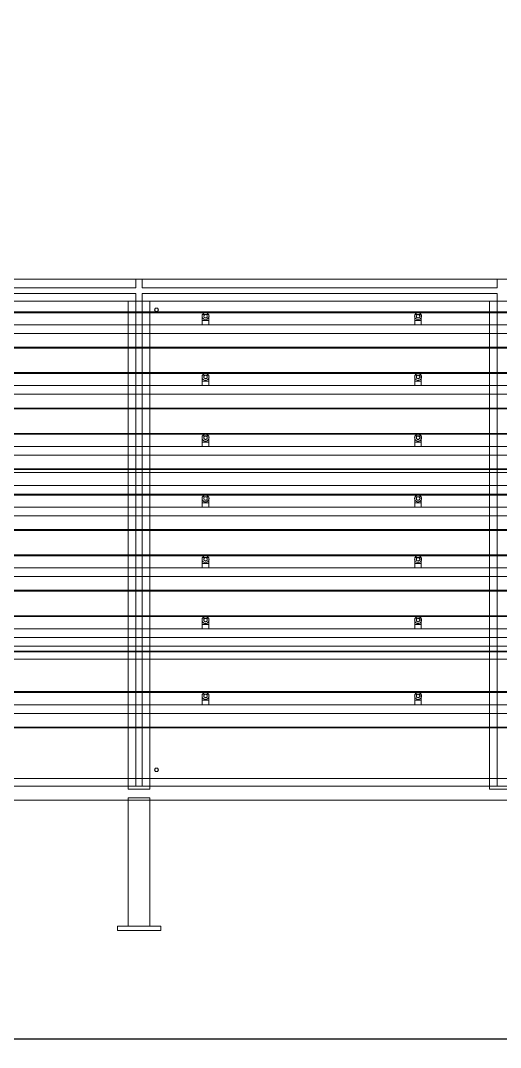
# Model space of a CAD drawing. Header units: millimetres. Extents: x -191664 to 191490, y -197311 to 10263.
# Drawn here: x 13892 to 16105, y -126740 to -122008 of the extents above; entities that cross this region are included whole.
import ezdxf

# ---------------------------------------------------------------- set-up
doc = ezdxf.new("R2010")
doc.units = ezdxf.units.MM
for name, color, linetype, lineweight in [('COTAS_O', 1, 'Continuous', 0), ('DET_secador_lateral', 7, 'Continuous', 0), ('R15_COTAS_TRANSPORTE_P', 1, 'Continuous', 0)]:
    doc.layers.add(name, color=color, linetype=linetype, lineweight=lineweight)
doc.dimstyles.new('PLANTA_20', dxfattribs={"dimtxt": 50, "dimasz": 30, "dimexe": 30, "dimexo": 16, "dimgap": 20, "dimtad": 1, "dimtih": 1, "dimtoh": 1, "dimdec": 1, "dimzin": 0, "dimdsep": 46, "dimcen": 0.09, "dimadec": 0, "dimazin": 0, "dimtfac": 1, "dimtdec": 4, "dimtofl": 0, "dimtmove": 0, "dimatfit": 3, "dimfxl": 1, "dimtolj": 1, "dimtzin": 0, "dimarcsym": 0})

# ---------------------------------------------------------------- blocks, each defined once
blk = doc.blocks.new('*D87')
at = {"layer": 'COTAS_O', "color": 0, "lineweight": -2, "transparency": 16777216}
for p, q in [((1104.7, -126216), (1104.7, -126730)), ((21104.7, -126216), (21104.7, -126730)), ((1134.7, -126700), (21074.7, -126700))]:
    blk.add_line(p, q, dxfattribs=at)
at = {"layer": 'COTAS_O', "color": 0, "transparency": 16777216}
for points in [[(1134.7, -126695), (1134.7, -126705), (1104.7, -126700)], [(21074.7, -126695), (21074.7, -126705), (21104.7, -126700)]]:
    blk.add_solid(points, dxfattribs=at)
at = {"layer": 'Defpoints', "color": 0, "transparency": 16777216}
for p in [(1104.7, -126200), (21104.7, -126200), (21104.7, -126700)]:
    blk.add_point(p, dxfattribs=at)
blk = doc.blocks.new('*D133')
at = {"layer": 'Defpoints', "color": 0, "transparency": 16777216}
for p in [(439.7, -194148), (217.9, -194406.1), (-500, -194490), (-500, -194490), (500, -194490)]:
    blk.add_point(p, dxfattribs=at)
at = {"layer": 'R15_COTAS_TRANSPORTE_P', "color": 0, "lineweight": -2, "transparency": 16777216}
blk.add_arc((-500, -194490), 722.8, 2.3783, 17.6217, dxfattribs=at)
at = {"layer": 'R15_COTAS_TRANSPORTE_P', "color": 0, "transparency": 16777216}
for points in [[(184.1, -194272.8), (193.6, -194269.6), (179.2, -194242.8)], [(227.1, -194459.9), (217.2, -194460.1), (222.8, -194490)]]:
    blk.add_solid(points, dxfattribs=at)

msp = doc.modelspace()

# ---------------------------------------------------------------- linework, layer by layer
at = {"layer": 'DET_secador_lateral', "color": 251, "true_color": 0x536a64}
for p, q in [((1104.71, -123200), (21104.71, -123200)), ((1104.71, -123300), (21104.71, -123300)), ((14388.05, -123300), (14488.05, -123300)), ((14388.05, -123300), (14388.05, -125550)), ((14488.05, -125550), (14488.05, -123300)), ((16054.71, -123300), (16154.71, -123300)), ((16054.71, -123300), (16054.71, -125550)), ((1104.71, -124090), (21104.71, -124090)), ((1104.71, -124150), (21104.71, -124150)), ((1104.71, -124890), (21104.71, -124890)), ((1104.71, -124950), (21104.71, -124950)), ((1104.71, -125500), (21104.71, -125500)), ((14388.05, -125550), (14488.05, -125550)), ((16054.71, -125550), (16154.71, -125550)), ((1104.71, -125600), (21104.71, -125600)), ((14388.05, -125590), (14488.05, -125590)), ((14388.05, -125590), (14388.05, -126180)), ((14488.05, -126180), (14488.05, -125590)), ((14388.05, -126180), (14488.05, -126180))]:
    msp.add_line(p, q, dxfattribs=at)
at = {"layer": 'DET_secador_lateral', "color": 9, "true_color": 0xb8c6c1}
for p, q in [((12786.38, -123200), (14423.05, -123200)), ((14423.05, -123240), (14423.05, -123200)), ((14453.05, -123200), (16089.71, -123200)), ((14453.05, -123200), (14453.05, -123240)), ((16089.71, -123240), (16089.71, -123200)), ((12786.38, -123240), (14423.05, -123240)), ((14453.05, -123240), (16089.71, -123240)), ((1104.71, -125535), (20854.71, -125535)), ((1104.71, -125600), (20854.71, -125600))]:
    msp.add_line(p, q, dxfattribs=at)
at = {"layer": 'DET_secador_lateral', "color": 254, "true_color": 0xd8e0dc}
for p, q in [((12786.38, -123265), (14423.05, -123265)), ((14423.05, -125535), (14423.05, -123265)), ((14453.05, -123265), (16089.71, -123265)), ((14453.05, -123265), (14453.05, -125535)), ((16089.71, -125535), (16089.71, -123265)), ((12786.38, -125535), (14423.05, -125535)), ((14453.05, -125535), (16089.71, -125535))]:
    msp.add_line(p, q, dxfattribs=at)
at = {"layer": 'DET_secador_lateral', "color": 8, "true_color": 0x727f77}
for p, q in [((1554.71, -123350), (20654.71, -123350)), ((1554.71, -123354), (20654.71, -123354)), ((1554.71, -123630), (20654.71, -123630)), ((1554.71, -123634), (20654.71, -123634)), ((1554.71, -123910), (20654.71, -123910)), ((1554.71, -123914), (20654.71, -123914)), ((1554.71, -124190), (20654.71, -124190)), ((1554.71, -124194), (20654.71, -124194)), ((1554.71, -124470), (20654.71, -124470)), ((1554.71, -124474), (20654.71, -124474)), ((1554.71, -124750), (20654.71, -124750)), ((1554.71, -124754), (20654.71, -124754)), ((1554.71, -125100), (20654.71, -125100)), ((1554.71, -125104), (20654.71, -125104))]:
    msp.add_line(p, q, dxfattribs=at)
at = {"layer": 'DET_secador_lateral', "color": 43, "true_color": 0xe7bf45}
for p, q in [((14509.05, -123340), (14513.55, -123332.21)), ((14513.55, -123347.79), (14509.05, -123340)), ((14513.55, -123332.21), (14522.55, -123332.21)), ((14522.55, -123347.79), (14513.55, -123347.79)), ((14522.55, -123332.21), (14527.05, -123340)), ((14527.05, -123340), (14522.55, -123347.79)), ((14509.05, -125460), (14513.55, -125452.21)), ((14513.55, -125467.79), (14509.05, -125460)), ((14513.55, -125452.21), (14522.55, -125452.21)), ((14522.55, -125467.79), (14513.55, -125467.79)), ((14522.55, -125452.21), (14527.05, -125460)), ((14527.05, -125460), (14522.55, -125467.79))]:
    msp.add_line(p, q, dxfattribs=at)
at = {"layer": 'DET_secador_lateral', "color": 253, "true_color": 0xa4b0b5}
for p, q in [((14733.4, -123358.69), (14730.86, -123362)), ((14736.71, -123356.14), (14733.4, -123358.69)), ((14740.57, -123354.55), (14736.71, -123356.14)), ((14744.71, -123354), (14740.57, -123354.55)), ((14748.85, -123354.55), (14744.71, -123354)), ((14752.71, -123356.14), (14748.85, -123354.55)), ((14756.03, -123358.69), (14752.71, -123356.14)), ((14758.57, -123362), (14756.03, -123358.69)), ((15713.4, -123358.69), (15710.86, -123362)), ((15716.71, -123356.14), (15713.4, -123358.69)), ((15720.57, -123354.55), (15716.71, -123356.14)), ((15724.71, -123354), (15720.57, -123354.55)), ((15728.85, -123354.55), (15724.71, -123354)), ((15732.71, -123356.14), (15728.85, -123354.55)), ((15736.03, -123358.69), (15732.71, -123356.14)), ((15738.57, -123362), (15736.03, -123358.69)), ((14729.26, -123365.86), (14728.71, -123370)), ((14728.71, -123370), (14729.26, -123374.14)), ((14730.86, -123362), (14729.26, -123365.86)), ((14729.26, -123374.14), (14730.86, -123378)), ((14730.86, -123378), (14733.4, -123381.31)), ((14733.4, -123381.31), (14736.71, -123383.86)), ((14736.98, -123367.93), (14736.71, -123370)), ((14736.71, -123370), (14736.98, -123372.07)), ((14736.71, -123383.86), (14740.57, -123385.45)), ((14737.78, -123366), (14736.98, -123367.93)), ((14736.98, -123372.07), (14737.78, -123374)), ((14739.06, -123364.34), (14737.78, -123366)), ((14737.78, -123374), (14739.06, -123375.66)), ((14740.71, -123363.07), (14739.06, -123364.34)), ((14739.06, -123375.66), (14740.71, -123376.93)), ((14740.57, -123385.45), (14744.71, -123386)), ((14742.64, -123362.27), (14740.71, -123363.07)), ((14740.71, -123376.93), (14742.64, -123377.73)), ((14744.71, -123362), (14742.64, -123362.27)), ((14742.64, -123377.73), (14744.71, -123378)), ((14746.78, -123362.27), (14744.71, -123362)), ((14744.71, -123378), (14746.78, -123377.73)), ((14744.71, -123386), (14748.85, -123385.45)), ((14748.71, -123363.07), (14746.78, -123362.27)), ((14746.78, -123377.73), (14748.71, -123376.93)), ((14750.37, -123364.34), (14748.71, -123363.07)), ((14748.71, -123376.93), (14750.37, -123375.66)), ((14748.85, -123385.45), (14752.71, -123383.86)), ((14751.64, -123366), (14750.37, -123364.34)), ((14750.37, -123375.66), (14751.64, -123374)), ((14752.44, -123367.93), (14751.64, -123366)), ((14751.64, -123374), (14752.44, -123372.07)), ((14752.71, -123370), (14752.44, -123367.93)), ((14752.44, -123372.07), (14752.71, -123370)), ((14752.71, -123383.86), (14756.03, -123381.31)), ((14756.03, -123381.31), (14758.57, -123378)), ((14760.17, -123365.86), (14758.57, -123362)), ((14758.57, -123378), (14760.17, -123374.14)), ((14760.71, -123370), (14760.17, -123365.86)), ((14760.17, -123374.14), (14760.71, -123370)), ((15709.26, -123365.86), (15708.71, -123370)), ((15708.71, -123370), (15709.26, -123374.14)), ((15710.86, -123362), (15709.26, -123365.86)), ((15709.26, -123374.14), (15710.86, -123378)), ((15710.86, -123378), (15713.4, -123381.31)), ((15713.4, -123381.31), (15716.71, -123383.86)), ((15716.98, -123367.93), (15716.71, -123370)), ((15716.71, -123370), (15716.98, -123372.07)), ((15716.71, -123383.86), (15720.57, -123385.45)), ((15717.78, -123366), (15716.98, -123367.93)), ((15716.98, -123372.07), (15717.78, -123374)), ((15719.06, -123364.34), (15717.78, -123366)), ((15717.78, -123374), (15719.06, -123375.66)), ((15720.71, -123363.07), (15719.06, -123364.34)), ((15719.06, -123375.66), (15720.71, -123376.93)), ((15720.57, -123385.45), (15724.71, -123386)), ((15722.64, -123362.27), (15720.71, -123363.07)), ((15720.71, -123376.93), (15722.64, -123377.73)), ((15724.71, -123362), (15722.64, -123362.27)), ((15722.64, -123377.73), (15724.71, -123378)), ((15726.78, -123362.27), (15724.71, -123362)), ((15724.71, -123378), (15726.78, -123377.73)), ((15724.71, -123386), (15728.85, -123385.45)), ((15728.71, -123363.07), (15726.78, -123362.27)), ((15726.78, -123377.73), (15728.71, -123376.93)), ((15730.37, -123364.34), (15728.71, -123363.07)), ((15728.71, -123376.93), (15730.37, -123375.66)), ((15728.85, -123385.45), (15732.71, -123383.86)), ((15731.64, -123366), (15730.37, -123364.34)), ((15730.37, -123375.66), (15731.64, -123374)), ((15732.44, -123367.93), (15731.64, -123366)), ((15731.64, -123374), (15732.44, -123372.07)), ((15732.71, -123370), (15732.44, -123367.93)), ((15732.44, -123372.07), (15732.71, -123370)), ((15732.71, -123383.86), (15736.03, -123381.31)), ((15736.03, -123381.31), (15738.57, -123378)), ((15740.17, -123365.86), (15738.57, -123362)), ((15738.57, -123378), (15740.17, -123374.14)), ((15740.71, -123370), (15740.17, -123365.86)), ((15740.17, -123374.14), (15740.71, -123370)), ((14730.86, -123642), (14729.26, -123645.86)), ((14733.4, -123638.69), (14730.86, -123642)), ((14736.71, -123636.14), (14733.4, -123638.69)), ((14740.57, -123634.55), (14736.71, -123636.14)), ((14739.06, -123644.34), (14737.78, -123646)), ((14740.71, -123643.07), (14739.06, -123644.34)), ((14744.71, -123634), (14740.57, -123634.55)), ((14742.64, -123642.27), (14740.71, -123643.07)), ((14744.71, -123642), (14742.64, -123642.27)), ((14748.85, -123634.55), (14744.71, -123634)), ((14746.78, -123642.27), (14744.71, -123642)), ((14748.71, -123643.07), (14746.78, -123642.27)), ((14750.37, -123644.34), (14748.71, -123643.07)), ((14752.71, -123636.14), (14748.85, -123634.55)), ((14751.64, -123646), (14750.37, -123644.34)), ((14756.03, -123638.69), (14752.71, -123636.14)), ((14758.57, -123642), (14756.03, -123638.69)), ((14760.17, -123645.86), (14758.57, -123642)), ((15710.86, -123642), (15709.26, -123645.86)), ((15713.4, -123638.69), (15710.86, -123642)), ((15716.71, -123636.14), (15713.4, -123638.69)), ((15720.57, -123634.55), (15716.71, -123636.14)), ((15719.06, -123644.34), (15717.78, -123646)), ((15720.71, -123643.07), (15719.06, -123644.34)), ((15724.71, -123634), (15720.57, -123634.55)), ((15722.64, -123642.27), (15720.71, -123643.07)), ((15724.71, -123642), (15722.64, -123642.27)), ((15728.85, -123634.55), (15724.71, -123634)), ((15726.78, -123642.27), (15724.71, -123642)), ((15728.71, -123643.07), (15726.78, -123642.27)), ((15730.37, -123644.34), (15728.71, -123643.07)), ((15732.71, -123636.14), (15728.85, -123634.55)), ((15731.64, -123646), (15730.37, -123644.34)), ((15736.03, -123638.69), (15732.71, -123636.14)), ((15738.57, -123642), (15736.03, -123638.69)), ((15740.17, -123645.86), (15738.57, -123642)), ((14729.26, -123645.86), (14728.71, -123650)), ((14728.71, -123650), (14729.26, -123654.14)), ((14729.26, -123654.14), (14730.86, -123658)), ((14730.86, -123658), (14733.4, -123661.31)), ((14733.4, -123661.31), (14736.71, -123663.86)), ((14736.98, -123647.93), (14736.71, -123650)), ((14736.71, -123650), (14736.98, -123652.07)), ((14736.71, -123663.86), (14740.57, -123665.45)), ((14737.78, -123646), (14736.98, -123647.93)), ((14736.98, -123652.07), (14737.78, -123654)), ((14737.78, -123654), (14739.06, -123655.66)), ((14739.06, -123655.66), (14740.71, -123656.93)), ((14740.57, -123665.45), (14744.71, -123666)), ((14740.71, -123656.93), (14742.64, -123657.73)), ((14742.64, -123657.73), (14744.71, -123658)), ((14744.71, -123658), (14746.78, -123657.73)), ((14744.71, -123666), (14748.85, -123665.45)), ((14746.78, -123657.73), (14748.71, -123656.93)), ((14748.71, -123656.93), (14750.37, -123655.66)), ((14748.85, -123665.45), (14752.71, -123663.86)), ((14750.37, -123655.66), (14751.64, -123654)), ((14752.44, -123647.93), (14751.64, -123646)), ((14751.64, -123654), (14752.44, -123652.07)), ((14752.71, -123650), (14752.44, -123647.93)), ((14752.44, -123652.07), (14752.71, -123650)), ((14752.71, -123663.86), (14756.03, -123661.31)), ((14756.03, -123661.31), (14758.57, -123658)), ((14758.57, -123658), (14760.17, -123654.14)), ((14760.71, -123650), (14760.17, -123645.86)), ((14760.17, -123654.14), (14760.71, -123650)), ((15709.26, -123645.86), (15708.71, -123650)), ((15708.71, -123650), (15709.26, -123654.14)), ((15709.26, -123654.14), (15710.86, -123658)), ((15710.86, -123658), (15713.4, -123661.31)), ((15713.4, -123661.31), (15716.71, -123663.86)), ((15716.98, -123647.93), (15716.71, -123650)), ((15716.71, -123650), (15716.98, -123652.07)), ((15716.71, -123663.86), (15720.57, -123665.45)), ((15717.78, -123646), (15716.98, -123647.93)), ((15716.98, -123652.07), (15717.78, -123654)), ((15717.78, -123654), (15719.06, -123655.66)), ((15719.06, -123655.66), (15720.71, -123656.93)), ((15720.57, -123665.45), (15724.71, -123666)), ((15720.71, -123656.93), (15722.64, -123657.73)), ((15722.64, -123657.73), (15724.71, -123658)), ((15724.71, -123658), (15726.78, -123657.73)), ((15724.71, -123666), (15728.85, -123665.45)), ((15726.78, -123657.73), (15728.71, -123656.93)), ((15728.71, -123656.93), (15730.37, -123655.66)), ((15728.85, -123665.45), (15732.71, -123663.86)), ((15730.37, -123655.66), (15731.64, -123654)), ((15732.44, -123647.93), (15731.64, -123646)), ((15731.64, -123654), (15732.44, -123652.07)), ((15732.71, -123650), (15732.44, -123647.93)), ((15732.44, -123652.07), (15732.71, -123650)), ((15732.71, -123663.86), (15736.03, -123661.31)), ((15736.03, -123661.31), (15738.57, -123658)), ((15738.57, -123658), (15740.17, -123654.14)), ((15740.71, -123650), (15740.17, -123645.86)), ((15740.17, -123654.14), (15740.71, -123650)), ((14729.26, -123925.86), (14728.71, -123930)), ((14730.86, -123922), (14729.26, -123925.86)), ((14733.4, -123918.69), (14730.86, -123922)), ((14736.71, -123916.14), (14733.4, -123918.69)), ((14740.57, -123914.55), (14736.71, -123916.14)), ((14736.98, -123927.93), (14736.71, -123930)), ((14737.78, -123926), (14736.98, -123927.93)), ((14739.06, -123924.34), (14737.78, -123926)), ((14740.71, -123923.07), (14739.06, -123924.34)), ((14744.71, -123914), (14740.57, -123914.55)), ((14742.64, -123922.27), (14740.71, -123923.07)), ((14744.71, -123922), (14742.64, -123922.27)), ((14748.85, -123914.55), (14744.71, -123914)), ((14746.78, -123922.27), (14744.71, -123922)), ((14748.71, -123923.07), (14746.78, -123922.27)), ((14750.37, -123924.34), (14748.71, -123923.07)), ((14752.71, -123916.14), (14748.85, -123914.55)), ((14751.64, -123926), (14750.37, -123924.34)), ((14752.44, -123927.93), (14751.64, -123926)), ((14752.71, -123930), (14752.44, -123927.93)), ((14756.03, -123918.69), (14752.71, -123916.14)), ((14758.57, -123922), (14756.03, -123918.69)), ((14760.17, -123925.86), (14758.57, -123922)), ((14760.71, -123930), (14760.17, -123925.86)), ((15709.26, -123925.86), (15708.71, -123930)), ((15710.86, -123922), (15709.26, -123925.86)), ((15713.4, -123918.69), (15710.86, -123922)), ((15716.71, -123916.14), (15713.4, -123918.69)), ((15720.57, -123914.55), (15716.71, -123916.14)), ((15716.98, -123927.93), (15716.71, -123930)), ((15717.78, -123926), (15716.98, -123927.93)), ((15719.06, -123924.34), (15717.78, -123926)), ((15720.71, -123923.07), (15719.06, -123924.34)), ((15724.71, -123914), (15720.57, -123914.55)), ((15722.64, -123922.27), (15720.71, -123923.07)), ((15724.71, -123922), (15722.64, -123922.27)), ((15728.85, -123914.55), (15724.71, -123914)), ((15726.78, -123922.27), (15724.71, -123922)), ((15728.71, -123923.07), (15726.78, -123922.27)), ((15730.37, -123924.34), (15728.71, -123923.07)), ((15732.71, -123916.14), (15728.85, -123914.55)), ((15731.64, -123926), (15730.37, -123924.34)), ((15732.44, -123927.93), (15731.64, -123926)), ((15732.71, -123930), (15732.44, -123927.93)), ((15736.03, -123918.69), (15732.71, -123916.14)), ((15738.57, -123922), (15736.03, -123918.69)), ((15740.17, -123925.86), (15738.57, -123922)), ((15740.71, -123930), (15740.17, -123925.86)), ((14728.71, -123930), (14729.26, -123934.14)), ((14729.26, -123934.14), (14730.86, -123938)), ((14730.86, -123938), (14733.4, -123941.31)), ((14733.4, -123941.31), (14736.71, -123943.86)), ((14736.71, -123930), (14736.98, -123932.07)), ((14736.71, -123943.86), (14740.57, -123945.45)), ((14736.98, -123932.07), (14737.78, -123934)), ((14737.78, -123934), (14739.06, -123935.66)), ((14739.06, -123935.66), (14740.71, -123936.93)), ((14740.57, -123945.45), (14744.71, -123946)), ((14740.71, -123936.93), (14742.64, -123937.73)), ((14742.64, -123937.73), (14744.71, -123938)), ((14744.71, -123938), (14746.78, -123937.73)), ((14744.71, -123946), (14748.85, -123945.45)), ((14746.78, -123937.73), (14748.71, -123936.93)), ((14748.71, -123936.93), (14750.37, -123935.66)), ((14748.85, -123945.45), (14752.71, -123943.86)), ((14750.37, -123935.66), (14751.64, -123934)), ((14751.64, -123934), (14752.44, -123932.07)), ((14752.44, -123932.07), (14752.71, -123930)), ((14752.71, -123943.86), (14756.03, -123941.31)), ((14756.03, -123941.31), (14758.57, -123938)), ((14758.57, -123938), (14760.17, -123934.14)), ((14760.17, -123934.14), (14760.71, -123930)), ((15708.71, -123930), (15709.26, -123934.14)), ((15709.26, -123934.14), (15710.86, -123938)), ((15710.86, -123938), (15713.4, -123941.31)), ((15713.4, -123941.31), (15716.71, -123943.86)), ((15716.71, -123930), (15716.98, -123932.07)), ((15716.71, -123943.86), (15720.57, -123945.45)), ((15716.98, -123932.07), (15717.78, -123934)), ((15717.78, -123934), (15719.06, -123935.66)), ((15719.06, -123935.66), (15720.71, -123936.93)), ((15720.57, -123945.45), (15724.71, -123946)), ((15720.71, -123936.93), (15722.64, -123937.73)), ((15722.64, -123937.73), (15724.71, -123938)), ((15724.71, -123938), (15726.78, -123937.73)), ((15724.71, -123946), (15728.85, -123945.45)), ((15726.78, -123937.73), (15728.71, -123936.93)), ((15728.71, -123936.93), (15730.37, -123935.66)), ((15728.85, -123945.45), (15732.71, -123943.86)), ((15730.37, -123935.66), (15731.64, -123934)), ((15731.64, -123934), (15732.44, -123932.07)), ((15732.44, -123932.07), (15732.71, -123930)), ((15732.71, -123943.86), (15736.03, -123941.31)), ((15736.03, -123941.31), (15738.57, -123938)), ((15738.57, -123938), (15740.17, -123934.14)), ((15740.17, -123934.14), (15740.71, -123930)), ((14729.26, -124205.86), (14728.71, -124210)), ((14728.71, -124210), (14729.26, -124214.14)), ((14730.86, -124202), (14729.26, -124205.86)), ((14733.4, -124198.69), (14730.86, -124202)), ((14736.71, -124196.14), (14733.4, -124198.69)), ((14740.57, -124194.55), (14736.71, -124196.14)), ((14736.98, -124207.93), (14736.71, -124210)), ((14736.71, -124210), (14736.98, -124212.07)), ((14737.78, -124206), (14736.98, -124207.93)), ((14736.98, -124212.07), (14737.78, -124214)), ((14739.06, -124204.34), (14737.78, -124206)), ((14740.71, -124203.07), (14739.06, -124204.34)), ((14744.71, -124194), (14740.57, -124194.55)), ((14742.64, -124202.27), (14740.71, -124203.07)), ((14744.71, -124202), (14742.64, -124202.27)), ((14748.85, -124194.55), (14744.71, -124194)), ((14746.78, -124202.27), (14744.71, -124202)), ((14748.71, -124203.07), (14746.78, -124202.27)), ((14750.37, -124204.34), (14748.71, -124203.07)), ((14752.71, -124196.14), (14748.85, -124194.55)), ((14751.64, -124206), (14750.37, -124204.34)), ((14752.44, -124207.93), (14751.64, -124206)), ((14751.64, -124214), (14752.44, -124212.07)), ((14752.71, -124210), (14752.44, -124207.93)), ((14752.44, -124212.07), (14752.71, -124210)), ((14756.03, -124198.69), (14752.71, -124196.14)), ((14758.57, -124202), (14756.03, -124198.69)), ((14760.17, -124205.86), (14758.57, -124202)), ((14760.71, -124210), (14760.17, -124205.86)), ((14760.17, -124214.14), (14760.71, -124210)), ((15709.26, -124205.86), (15708.71, -124210)), ((15708.71, -124210), (15709.26, -124214.14)), ((15710.86, -124202), (15709.26, -124205.86)), ((15713.4, -124198.69), (15710.86, -124202)), ((15716.71, -124196.14), (15713.4, -124198.69)), ((15720.57, -124194.55), (15716.71, -124196.14)), ((15716.98, -124207.93), (15716.71, -124210)), ((15716.71, -124210), (15716.98, -124212.07)), ((15717.78, -124206), (15716.98, -124207.93)), ((15716.98, -124212.07), (15717.78, -124214)), ((15719.06, -124204.34), (15717.78, -124206)), ((15720.71, -124203.07), (15719.06, -124204.34)), ((15724.71, -124194), (15720.57, -124194.55)), ((15722.64, -124202.27), (15720.71, -124203.07)), ((15724.71, -124202), (15722.64, -124202.27)), ((15728.85, -124194.55), (15724.71, -124194)), ((15726.78, -124202.27), (15724.71, -124202)), ((15728.71, -124203.07), (15726.78, -124202.27)), ((15730.37, -124204.34), (15728.71, -124203.07)), ((15732.71, -124196.14), (15728.85, -124194.55)), ((15731.64, -124206), (15730.37, -124204.34)), ((15732.44, -124207.93), (15731.64, -124206)), ((15731.64, -124214), (15732.44, -124212.07)), ((15732.71, -124210), (15732.44, -124207.93)), ((15732.44, -124212.07), (15732.71, -124210)), ((15736.03, -124198.69), (15732.71, -124196.14)), ((15738.57, -124202), (15736.03, -124198.69)), ((15740.17, -124205.86), (15738.57, -124202)), ((15740.71, -124210), (15740.17, -124205.86)), ((15740.17, -124214.14), (15740.71, -124210)), ((14729.26, -124214.14), (14730.86, -124218)), ((14730.86, -124218), (14733.4, -124221.31)), ((14733.4, -124221.31), (14736.71, -124223.86)), ((14736.71, -124223.86), (14740.57, -124225.45)), ((14737.78, -124214), (14739.06, -124215.66)), ((14739.06, -124215.66), (14740.71, -124216.93)), ((14740.57, -124225.45), (14744.71, -124226)), ((14740.71, -124216.93), (14742.64, -124217.73)), ((14742.64, -124217.73), (14744.71, -124218)), ((14744.71, -124218), (14746.78, -124217.73)), ((14744.71, -124226), (14748.85, -124225.45)), ((14746.78, -124217.73), (14748.71, -124216.93)), ((14748.71, -124216.93), (14750.37, -124215.66)), ((14748.85, -124225.45), (14752.71, -124223.86)), ((14750.37, -124215.66), (14751.64, -124214)), ((14752.71, -124223.86), (14756.03, -124221.31)), ((14756.03, -124221.31), (14758.57, -124218)), ((14758.57, -124218), (14760.17, -124214.14)), ((15709.26, -124214.14), (15710.86, -124218)), ((15710.86, -124218), (15713.4, -124221.31)), ((15713.4, -124221.31), (15716.71, -124223.86)), ((15716.71, -124223.86), (15720.57, -124225.45)), ((15717.78, -124214), (15719.06, -124215.66)), ((15719.06, -124215.66), (15720.71, -124216.93)), ((15720.57, -124225.45), (15724.71, -124226)), ((15720.71, -124216.93), (15722.64, -124217.73)), ((15722.64, -124217.73), (15724.71, -124218)), ((15724.71, -124218), (15726.78, -124217.73)), ((15724.71, -124226), (15728.85, -124225.45)), ((15726.78, -124217.73), (15728.71, -124216.93)), ((15728.71, -124216.93), (15730.37, -124215.66)), ((15728.85, -124225.45), (15732.71, -124223.86)), ((15730.37, -124215.66), (15731.64, -124214)), ((15732.71, -124223.86), (15736.03, -124221.31)), ((15736.03, -124221.31), (15738.57, -124218)), ((15738.57, -124218), (15740.17, -124214.14)), ((14729.26, -124485.86), (14728.71, -124490)), ((14728.71, -124490), (14729.26, -124494.14)), ((14730.86, -124482), (14729.26, -124485.86)), ((14729.26, -124494.14), (14730.86, -124498)), ((14733.4, -124478.69), (14730.86, -124482)), ((14736.71, -124476.14), (14733.4, -124478.69)), ((14740.57, -124474.55), (14736.71, -124476.14)), ((14736.98, -124487.93), (14736.71, -124490)), ((14736.71, -124490), (14736.98, -124492.07)), ((14737.78, -124486), (14736.98, -124487.93)), ((14736.98, -124492.07), (14737.78, -124494)), ((14739.06, -124484.34), (14737.78, -124486)), ((14737.78, -124494), (14739.06, -124495.66)), ((14740.71, -124483.07), (14739.06, -124484.34)), ((14739.06, -124495.66), (14740.71, -124496.93)), ((14744.71, -124474), (14740.57, -124474.55)), ((14742.64, -124482.27), (14740.71, -124483.07)), ((14740.71, -124496.93), (14742.64, -124497.73)), ((14744.71, -124482), (14742.64, -124482.27)), ((14748.85, -124474.55), (14744.71, -124474)), ((14746.78, -124482.27), (14744.71, -124482)), ((14748.71, -124483.07), (14746.78, -124482.27)), ((14746.78, -124497.73), (14748.71, -124496.93)), ((14750.37, -124484.34), (14748.71, -124483.07)), ((14748.71, -124496.93), (14750.37, -124495.66)), ((14752.71, -124476.14), (14748.85, -124474.55)), ((14751.64, -124486), (14750.37, -124484.34)), ((14750.37, -124495.66), (14751.64, -124494)), ((14752.44, -124487.93), (14751.64, -124486)), ((14751.64, -124494), (14752.44, -124492.07)), ((14752.71, -124490), (14752.44, -124487.93)), ((14752.44, -124492.07), (14752.71, -124490)), ((14756.03, -124478.69), (14752.71, -124476.14)), ((14758.57, -124482), (14756.03, -124478.69)), ((14760.17, -124485.86), (14758.57, -124482)), ((14758.57, -124498), (14760.17, -124494.14)), ((14760.71, -124490), (14760.17, -124485.86)), ((14760.17, -124494.14), (14760.71, -124490)), ((15709.26, -124485.86), (15708.71, -124490)), ((15708.71, -124490), (15709.26, -124494.14)), ((15710.86, -124482), (15709.26, -124485.86)), ((15709.26, -124494.14), (15710.86, -124498)), ((15713.4, -124478.69), (15710.86, -124482)), ((15716.71, -124476.14), (15713.4, -124478.69)), ((15720.57, -124474.55), (15716.71, -124476.14)), ((15716.98, -124487.93), (15716.71, -124490)), ((15716.71, -124490), (15716.98, -124492.07)), ((15717.78, -124486), (15716.98, -124487.93)), ((15716.98, -124492.07), (15717.78, -124494)), ((15719.06, -124484.34), (15717.78, -124486)), ((15717.78, -124494), (15719.06, -124495.66)), ((15720.71, -124483.07), (15719.06, -124484.34)), ((15719.06, -124495.66), (15720.71, -124496.93)), ((15724.71, -124474), (15720.57, -124474.55)), ((15722.64, -124482.27), (15720.71, -124483.07)), ((15720.71, -124496.93), (15722.64, -124497.73)), ((15724.71, -124482), (15722.64, -124482.27)), ((15728.85, -124474.55), (15724.71, -124474)), ((15726.78, -124482.27), (15724.71, -124482)), ((15728.71, -124483.07), (15726.78, -124482.27)), ((15726.78, -124497.73), (15728.71, -124496.93)), ((15730.37, -124484.34), (15728.71, -124483.07)), ((15728.71, -124496.93), (15730.37, -124495.66)), ((15732.71, -124476.14), (15728.85, -124474.55)), ((15731.64, -124486), (15730.37, -124484.34)), ((15730.37, -124495.66), (15731.64, -124494)), ((15732.44, -124487.93), (15731.64, -124486)), ((15731.64, -124494), (15732.44, -124492.07)), ((15732.71, -124490), (15732.44, -124487.93)), ((15732.44, -124492.07), (15732.71, -124490)), ((15736.03, -124478.69), (15732.71, -124476.14)), ((15738.57, -124482), (15736.03, -124478.69)), ((15740.17, -124485.86), (15738.57, -124482)), ((15738.57, -124498), (15740.17, -124494.14)), ((15740.71, -124490), (15740.17, -124485.86)), ((15740.17, -124494.14), (15740.71, -124490)), ((14730.86, -124498), (14733.4, -124501.31)), ((14733.4, -124501.31), (14736.71, -124503.86)), ((14736.71, -124503.86), (14740.57, -124505.45)), ((14740.57, -124505.45), (14744.71, -124506)), ((14742.64, -124497.73), (14744.71, -124498)), ((14744.71, -124498), (14746.78, -124497.73)), ((14744.71, -124506), (14748.85, -124505.45)), ((14748.85, -124505.45), (14752.71, -124503.86)), ((14752.71, -124503.86), (14756.03, -124501.31)), ((14756.03, -124501.31), (14758.57, -124498)), ((15710.86, -124498), (15713.4, -124501.31)), ((15713.4, -124501.31), (15716.71, -124503.86)), ((15716.71, -124503.86), (15720.57, -124505.45)), ((15720.57, -124505.45), (15724.71, -124506)), ((15722.64, -124497.73), (15724.71, -124498)), ((15724.71, -124498), (15726.78, -124497.73)), ((15724.71, -124506), (15728.85, -124505.45)), ((15728.85, -124505.45), (15732.71, -124503.86)), ((15732.71, -124503.86), (15736.03, -124501.31)), ((15736.03, -124501.31), (15738.57, -124498)), ((14729.26, -124765.86), (14728.71, -124770)), ((14728.71, -124770), (14729.26, -124774.14)), ((14730.86, -124762), (14729.26, -124765.86)), ((14729.26, -124774.14), (14730.86, -124778)), ((14733.4, -124758.69), (14730.86, -124762)), ((14730.86, -124778), (14733.4, -124781.31)), ((14736.71, -124756.14), (14733.4, -124758.69)), ((14733.4, -124781.31), (14736.71, -124783.86)), ((14740.57, -124754.55), (14736.71, -124756.14)), ((14736.98, -124767.93), (14736.71, -124770)), ((14736.71, -124770), (14736.98, -124772.07)), ((14737.78, -124766), (14736.98, -124767.93)), ((14736.98, -124772.07), (14737.78, -124774)), ((14739.06, -124764.34), (14737.78, -124766)), ((14737.78, -124774), (14739.06, -124775.66)), ((14740.71, -124763.07), (14739.06, -124764.34)), ((14739.06, -124775.66), (14740.71, -124776.93)), ((14744.71, -124754), (14740.57, -124754.55)), ((14742.64, -124762.27), (14740.71, -124763.07)), ((14740.71, -124776.93), (14742.64, -124777.73)), ((14744.71, -124762), (14742.64, -124762.27)), ((14742.64, -124777.73), (14744.71, -124778)), ((14748.85, -124754.55), (14744.71, -124754)), ((14746.78, -124762.27), (14744.71, -124762)), ((14744.71, -124778), (14746.78, -124777.73)), ((14748.71, -124763.07), (14746.78, -124762.27)), ((14746.78, -124777.73), (14748.71, -124776.93)), ((14750.37, -124764.34), (14748.71, -124763.07)), ((14748.71, -124776.93), (14750.37, -124775.66)), ((14752.71, -124756.14), (14748.85, -124754.55)), ((14751.64, -124766), (14750.37, -124764.34)), ((14750.37, -124775.66), (14751.64, -124774)), ((14752.44, -124767.93), (14751.64, -124766)), ((14751.64, -124774), (14752.44, -124772.07)), ((14752.71, -124770), (14752.44, -124767.93)), ((14752.44, -124772.07), (14752.71, -124770)), ((14756.03, -124758.69), (14752.71, -124756.14)), ((14752.71, -124783.86), (14756.03, -124781.31)), ((14758.57, -124762), (14756.03, -124758.69)), ((14756.03, -124781.31), (14758.57, -124778)), ((14760.17, -124765.86), (14758.57, -124762)), ((14758.57, -124778), (14760.17, -124774.14)), ((14760.71, -124770), (14760.17, -124765.86)), ((14760.17, -124774.14), (14760.71, -124770)), ((15709.26, -124765.86), (15708.71, -124770)), ((15708.71, -124770), (15709.26, -124774.14)), ((15710.86, -124762), (15709.26, -124765.86)), ((15709.26, -124774.14), (15710.86, -124778)), ((15713.4, -124758.69), (15710.86, -124762)), ((15710.86, -124778), (15713.4, -124781.31)), ((15716.71, -124756.14), (15713.4, -124758.69)), ((15713.4, -124781.31), (15716.71, -124783.86)), ((15720.57, -124754.55), (15716.71, -124756.14)), ((15716.98, -124767.93), (15716.71, -124770)), ((15716.71, -124770), (15716.98, -124772.07)), ((15717.78, -124766), (15716.98, -124767.93)), ((15716.98, -124772.07), (15717.78, -124774)), ((15719.06, -124764.34), (15717.78, -124766)), ((15717.78, -124774), (15719.06, -124775.66)), ((15720.71, -124763.07), (15719.06, -124764.34)), ((15719.06, -124775.66), (15720.71, -124776.93)), ((15724.71, -124754), (15720.57, -124754.55)), ((15722.64, -124762.27), (15720.71, -124763.07)), ((15720.71, -124776.93), (15722.64, -124777.73)), ((15724.71, -124762), (15722.64, -124762.27)), ((15722.64, -124777.73), (15724.71, -124778)), ((15728.85, -124754.55), (15724.71, -124754)), ((15726.78, -124762.27), (15724.71, -124762)), ((15724.71, -124778), (15726.78, -124777.73)), ((15728.71, -124763.07), (15726.78, -124762.27)), ((15726.78, -124777.73), (15728.71, -124776.93)), ((15730.37, -124764.34), (15728.71, -124763.07)), ((15728.71, -124776.93), (15730.37, -124775.66)), ((15732.71, -124756.14), (15728.85, -124754.55)), ((15731.64, -124766), (15730.37, -124764.34)), ((15730.37, -124775.66), (15731.64, -124774)), ((15732.44, -124767.93), (15731.64, -124766)), ((15731.64, -124774), (15732.44, -124772.07)), ((15732.71, -124770), (15732.44, -124767.93)), ((15732.44, -124772.07), (15732.71, -124770)), ((15736.03, -124758.69), (15732.71, -124756.14)), ((15732.71, -124783.86), (15736.03, -124781.31)), ((15738.57, -124762), (15736.03, -124758.69)), ((15736.03, -124781.31), (15738.57, -124778)), ((15740.17, -124765.86), (15738.57, -124762)), ((15738.57, -124778), (15740.17, -124774.14)), ((15740.71, -124770), (15740.17, -124765.86)), ((15740.17, -124774.14), (15740.71, -124770)), ((14736.71, -124783.86), (14740.57, -124785.45)), ((14740.57, -124785.45), (14744.71, -124786)), ((14744.71, -124786), (14748.85, -124785.45)), ((14748.85, -124785.45), (14752.71, -124783.86)), ((15716.71, -124783.86), (15720.57, -124785.45)), ((15720.57, -124785.45), (15724.71, -124786)), ((15724.71, -124786), (15728.85, -124785.45)), ((15728.85, -124785.45), (15732.71, -124783.86)), ((14730.86, -125112), (14729.26, -125115.86)), ((14733.4, -125108.69), (14730.86, -125112)), ((14736.71, -125106.14), (14733.4, -125108.69)), ((14740.57, -125104.55), (14736.71, -125106.14)), ((14744.71, -125104), (14740.57, -125104.55)), ((14742.64, -125112.27), (14740.71, -125113.07)), ((14744.71, -125112), (14742.64, -125112.27)), ((14748.85, -125104.55), (14744.71, -125104)), ((14746.78, -125112.27), (14744.71, -125112)), ((14748.71, -125113.07), (14746.78, -125112.27)), ((14752.71, -125106.14), (14748.85, -125104.55)), ((14756.03, -125108.69), (14752.71, -125106.14)), ((14758.57, -125112), (14756.03, -125108.69)), ((14760.17, -125115.86), (14758.57, -125112)), ((15710.86, -125112), (15709.26, -125115.86)), ((15713.4, -125108.69), (15710.86, -125112)), ((15716.71, -125106.14), (15713.4, -125108.69)), ((15720.57, -125104.55), (15716.71, -125106.14)), ((15724.71, -125104), (15720.57, -125104.55)), ((15722.64, -125112.27), (15720.71, -125113.07)), ((15724.71, -125112), (15722.64, -125112.27)), ((15728.85, -125104.55), (15724.71, -125104)), ((15726.78, -125112.27), (15724.71, -125112)), ((15728.71, -125113.07), (15726.78, -125112.27)), ((15732.71, -125106.14), (15728.85, -125104.55)), ((15736.03, -125108.69), (15732.71, -125106.14)), ((15738.57, -125112), (15736.03, -125108.69)), ((15740.17, -125115.86), (15738.57, -125112)), ((14729.26, -125115.86), (14728.71, -125120)), ((14728.71, -125120), (14729.26, -125124.14)), ((14729.26, -125124.14), (14730.86, -125128)), ((14730.86, -125128), (14733.4, -125131.31)), ((14733.4, -125131.31), (14736.71, -125133.86)), ((14736.98, -125117.93), (14736.71, -125120)), ((14736.71, -125120), (14736.98, -125122.07)), ((14736.71, -125133.86), (14740.57, -125135.45)), ((14737.78, -125116), (14736.98, -125117.93)), ((14736.98, -125122.07), (14737.78, -125124)), ((14739.06, -125114.34), (14737.78, -125116)), ((14737.78, -125124), (14739.06, -125125.66)), ((14740.71, -125113.07), (14739.06, -125114.34)), ((14739.06, -125125.66), (14740.71, -125126.93)), ((14740.57, -125135.45), (14744.71, -125136)), ((14740.71, -125126.93), (14742.64, -125127.73)), ((14742.64, -125127.73), (14744.71, -125128)), ((14744.71, -125128), (14746.78, -125127.73)), ((14744.71, -125136), (14748.85, -125135.45)), ((14746.78, -125127.73), (14748.71, -125126.93)), ((14750.37, -125114.34), (14748.71, -125113.07)), ((14748.71, -125126.93), (14750.37, -125125.66)), ((14748.85, -125135.45), (14752.71, -125133.86)), ((14751.64, -125116), (14750.37, -125114.34)), ((14750.37, -125125.66), (14751.64, -125124)), ((14752.44, -125117.93), (14751.64, -125116)), ((14751.64, -125124), (14752.44, -125122.07)), ((14752.71, -125120), (14752.44, -125117.93)), ((14752.44, -125122.07), (14752.71, -125120)), ((14752.71, -125133.86), (14756.03, -125131.31)), ((14756.03, -125131.31), (14758.57, -125128)), ((14758.57, -125128), (14760.17, -125124.14)), ((14760.71, -125120), (14760.17, -125115.86)), ((14760.17, -125124.14), (14760.71, -125120)), ((15709.26, -125115.86), (15708.71, -125120)), ((15708.71, -125120), (15709.26, -125124.14)), ((15709.26, -125124.14), (15710.86, -125128)), ((15710.86, -125128), (15713.4, -125131.31)), ((15713.4, -125131.31), (15716.71, -125133.86)), ((15716.98, -125117.93), (15716.71, -125120)), ((15716.71, -125120), (15716.98, -125122.07)), ((15716.71, -125133.86), (15720.57, -125135.45)), ((15717.78, -125116), (15716.98, -125117.93)), ((15716.98, -125122.07), (15717.78, -125124)), ((15719.06, -125114.34), (15717.78, -125116)), ((15717.78, -125124), (15719.06, -125125.66)), ((15720.71, -125113.07), (15719.06, -125114.34)), ((15719.06, -125125.66), (15720.71, -125126.93)), ((15720.57, -125135.45), (15724.71, -125136)), ((15720.71, -125126.93), (15722.64, -125127.73)), ((15722.64, -125127.73), (15724.71, -125128)), ((15724.71, -125128), (15726.78, -125127.73)), ((15724.71, -125136), (15728.85, -125135.45)), ((15726.78, -125127.73), (15728.71, -125126.93)), ((15730.37, -125114.34), (15728.71, -125113.07)), ((15728.71, -125126.93), (15730.37, -125125.66)), ((15728.85, -125135.45), (15732.71, -125133.86)), ((15731.64, -125116), (15730.37, -125114.34)), ((15730.37, -125125.66), (15731.64, -125124)), ((15732.44, -125117.93), (15731.64, -125116)), ((15731.64, -125124), (15732.44, -125122.07)), ((15732.71, -125120), (15732.44, -125117.93)), ((15732.44, -125122.07), (15732.71, -125120)), ((15732.71, -125133.86), (15736.03, -125131.31)), ((15736.03, -125131.31), (15738.57, -125128)), ((15738.57, -125128), (15740.17, -125124.14)), ((15740.71, -125120), (15740.17, -125115.86)), ((15740.17, -125124.14), (15740.71, -125120))]:
    msp.add_line(p, q, dxfattribs=at)
at = {"layer": 'DET_secador_lateral', "color": 8, "true_color": 0x617680}
for p, q in [((14729.71, -123362), (14759.71, -123362)), ((14729.71, -123362), (14729.71, -123390)), ((14729.71, -123390), (14759.71, -123390)), ((14729.71, -123390), (14729.71, -123410)), ((14759.71, -123390), (14759.71, -123362)), ((14759.71, -123410), (14759.71, -123390)), ((15709.71, -123362), (15739.71, -123362)), ((15709.71, -123362), (15709.71, -123390)), ((15709.71, -123390), (15739.71, -123390)), ((15709.71, -123390), (15709.71, -123410)), ((15739.71, -123390), (15739.71, -123362)), ((15739.71, -123410), (15739.71, -123390)), ((1454.71, -123410), (20754.71, -123410)), ((1454.71, -123450), (20754.71, -123450)), ((14729.71, -123410), (14759.71, -123410)), ((15709.71, -123410), (15739.71, -123410)), ((14729.71, -123642), (14759.71, -123642)), ((14729.71, -123642), (14729.71, -123670)), ((14759.71, -123670), (14759.71, -123642)), ((15709.71, -123642), (15739.71, -123642)), ((15709.71, -123642), (15709.71, -123670)), ((15739.71, -123670), (15739.71, -123642)), ((1454.71, -123690), (20754.71, -123690)), ((14729.71, -123670), (14759.71, -123670)), ((14729.71, -123670), (14729.71, -123690)), ((14729.71, -123690), (14759.71, -123690)), ((14759.71, -123690), (14759.71, -123670)), ((15709.71, -123670), (15739.71, -123670)), ((15709.71, -123670), (15709.71, -123690)), ((15709.71, -123690), (15739.71, -123690)), ((15739.71, -123690), (15739.71, -123670)), ((1454.71, -123730), (20754.71, -123730)), ((14729.71, -123922), (14759.71, -123922)), ((14729.71, -123922), (14729.71, -123950)), ((14759.71, -123950), (14759.71, -123922)), ((15709.71, -123922), (15739.71, -123922)), ((15709.71, -123922), (15709.71, -123950)), ((15739.71, -123950), (15739.71, -123922)), ((1454.71, -123970), (20754.71, -123970)), ((14729.71, -123950), (14759.71, -123950)), ((14729.71, -123950), (14729.71, -123970)), ((14729.71, -123970), (14759.71, -123970)), ((14759.71, -123970), (14759.71, -123950)), ((15709.71, -123950), (15739.71, -123950)), ((15709.71, -123950), (15709.71, -123970)), ((15709.71, -123970), (15739.71, -123970)), ((15739.71, -123970), (15739.71, -123950)), ((1454.71, -124010), (20754.71, -124010)), ((14729.71, -124202), (14759.71, -124202)), ((14729.71, -124202), (14729.71, -124230)), ((14759.71, -124230), (14759.71, -124202)), ((15709.71, -124202), (15739.71, -124202)), ((15709.71, -124202), (15709.71, -124230)), ((15739.71, -124230), (15739.71, -124202)), ((1454.71, -124250), (20754.71, -124250)), ((14729.71, -124230), (14759.71, -124230)), ((14729.71, -124230), (14729.71, -124250)), ((14729.71, -124250), (14759.71, -124250)), ((14759.71, -124250), (14759.71, -124230)), ((15709.71, -124230), (15739.71, -124230)), ((15709.71, -124230), (15709.71, -124250)), ((15709.71, -124250), (15739.71, -124250)), ((15739.71, -124250), (15739.71, -124230)), ((1454.71, -124290), (20754.71, -124290)), ((14729.71, -124482), (14759.71, -124482)), ((14729.71, -124482), (14729.71, -124510)), ((14759.71, -124510), (14759.71, -124482)), ((15709.71, -124482), (15739.71, -124482)), ((15709.71, -124482), (15709.71, -124510)), ((15739.71, -124510), (15739.71, -124482)), ((1454.71, -124530), (20754.71, -124530)), ((14729.71, -124510), (14759.71, -124510)), ((14729.71, -124510), (14729.71, -124530)), ((14729.71, -124530), (14759.71, -124530)), ((14759.71, -124530), (14759.71, -124510)), ((15709.71, -124510), (15739.71, -124510)), ((15709.71, -124510), (15709.71, -124530)), ((15709.71, -124530), (15739.71, -124530)), ((15739.71, -124530), (15739.71, -124510)), ((1454.71, -124570), (20754.71, -124570)), ((14729.71, -124762), (14759.71, -124762)), ((14729.71, -124762), (14729.71, -124790)), ((14759.71, -124790), (14759.71, -124762)), ((15709.71, -124762), (15739.71, -124762)), ((15709.71, -124762), (15709.71, -124790)), ((15739.71, -124790), (15739.71, -124762)), ((1454.71, -124810), (20754.71, -124810)), ((14729.71, -124790), (14759.71, -124790)), ((14729.71, -124790), (14729.71, -124810)), ((14729.71, -124810), (14759.71, -124810)), ((14759.71, -124810), (14759.71, -124790)), ((15709.71, -124790), (15739.71, -124790)), ((15709.71, -124790), (15709.71, -124810)), ((15709.71, -124810), (15739.71, -124810)), ((15739.71, -124810), (15739.71, -124790)), ((1454.71, -124850), (20754.71, -124850)), ((14729.71, -125112), (14759.71, -125112)), ((14729.71, -125112), (14729.71, -125140)), ((14759.71, -125140), (14759.71, -125112)), ((15709.71, -125112), (15739.71, -125112)), ((15709.71, -125112), (15709.71, -125140)), ((15739.71, -125140), (15739.71, -125112)), ((14729.71, -125140), (14759.71, -125140)), ((14729.71, -125140), (14729.71, -125160)), ((14759.71, -125160), (14759.71, -125140)), ((15709.71, -125140), (15739.71, -125140)), ((15709.71, -125140), (15709.71, -125160)), ((15739.71, -125160), (15739.71, -125140)), ((1454.71, -125160), (20754.71, -125160)), ((1454.71, -125200), (20754.71, -125200)), ((14729.71, -125160), (14759.71, -125160)), ((15709.71, -125160), (15739.71, -125160))]:
    msp.add_line(p, q, dxfattribs=at)
at = {"layer": 'DET_secador_lateral', "color": 251, "true_color": 0x66766c}
for p, q in [((1554.71, -123513), (20654.71, -123513)), ((1554.71, -123517), (20654.71, -123517)), ((1554.71, -123793), (20654.71, -123793)), ((1554.71, -123797), (20654.71, -123797)), ((1554.71, -124073), (20654.71, -124073)), ((1554.71, -124077), (20654.71, -124077)), ((1554.71, -124353), (20654.71, -124353)), ((1554.71, -124357), (20654.71, -124357)), ((1554.71, -124633), (20654.71, -124633)), ((1554.71, -124637), (20654.71, -124637)), ((1554.71, -124913), (20654.71, -124913)), ((1554.71, -124917), (20654.71, -124917)), ((1554.71, -125263), (20654.71, -125263)), ((1554.71, -125267), (20654.71, -125267))]:
    msp.add_line(p, q, dxfattribs=at)
at = {"layer": 'DET_secador_lateral', "color": 252, "true_color": 0x798e91}
for p, q in [((14338.05, -126180), (14538.05, -126180)), ((14338.05, -126180), (14338.05, -126200)), ((14338.05, -126200), (14538.05, -126200)), ((14538.05, -126200), (14538.05, -126180))]:
    msp.add_line(p, q, dxfattribs=at)

# ---------------------------------------------------------------- dimensions: what is measured, and where the dimension line sits
at = {"layer": 'COTAS_O'}
dim = msp.add_aligned_dim(p1=(1104.71, -126200), p2=(21104.71, -126200), distance=-500, text='<> O', dimstyle='PLANTA_20', dxfattribs=at)
dim.commit()
dim.dimension.update_dxf_attribs({"geometry": '*D87', "text_midpoint": (11104.71, -126700)})
at = {"layer": 'R15_COTAS_TRANSPORTE_P'}
dim = msp.add_angular_dim_2l(base=(217.89, -194406.09), line1=((-500, -194490), (500, -194490)), line2=((-500, -194490), (439.69, -194147.98)), dimstyle='PLANTA_20', dxfattribs=at)
dim.commit()
dim.dimension.update_dxf_attribs({"geometry": '*D133', "text_midpoint": (191490.46, -33543.69)})

doc.saveas('drawing.dxf')
